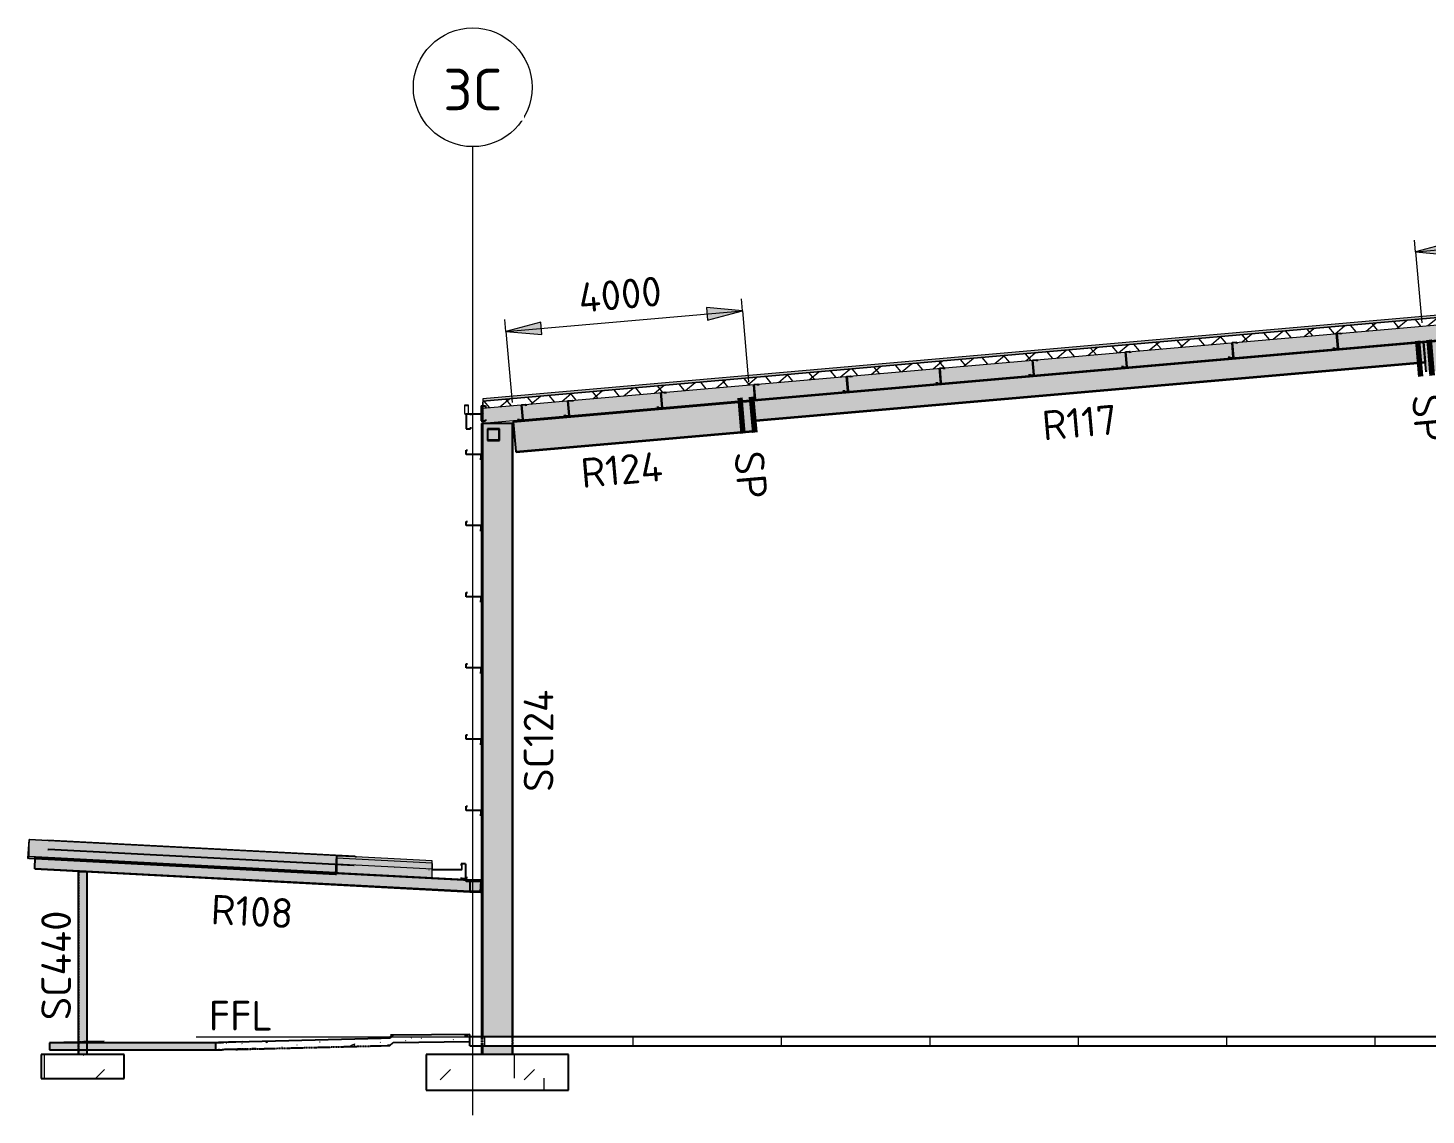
# Model space of a CAD drawing. Header units: millimetres. Extents: x 632 to 561478, y -3890 to 22200.
# Drawn here: x 270609 to 294160, y 3882 to 22200 of the extents above; entities that cross this region are included whole.
import ezdxf

# ---------------------------------------------------------------- set-up
doc = ezdxf.new("R2010")
doc.units = ezdxf.units.MM
for name, pattern in [('Dash', [7, 5, -2]), ('Hidden Double', [7, 5, -2]), ('Hidden Half', [3, 2, -1])]:
    doc.linetypes.add(name, pattern=pattern)
for name, color, linetype, lineweight in [('A-010-D_DIM', 211, 'Continuous', 13), ('A-010-D_DIM-200', 211, 'Continuous', 13), ('A-010-M_LINE', 90, 'Continuous', 13), ('A-230-H-FLOOR', 190, 'Continuous', 13), ('A-230-M_FLOOR', 192, 'Continuous', 13), ('A-230-MH_FLOOR', 190, 'Hidden Double', 13), ('A-270-M_ROOF', 132, 'Continuous', 13), ('S-160-M_FOUND', 171, 'Continuous', 13), ('S-160-MH_FOUND', 171, 'Hidden Half', 13), ('S-280-A_COLUMN', 171, 'Continuous', 18), ('S-280-A_STRUCT_FRAME', 2, 'Continuous', 18), ('S-280-M_COLUMN', 52, 'Continuous', 13), ('S-280-M_STRUCT_FRAME', 12, 'Continuous', 13), ('S-280-MH_COLUMN', 52, 'Hidden Half', 13), ('Z-000-T_TEXT', 131, 'Continuous', 25), ('Z-030-M_GRID', 191, 'Continuous', 13), ('Z-033_T_GRIDREF', 31, 'Continuous', 13), ('Z-230-A_LEVEL', 51, 'Continuous', 13), ('Z-230_A_LEVEL', 51, 'Continuous', 18)]:
    doc.layers.add(name, color=color, linetype=linetype, lineweight=lineweight)
doc.styles.add('ISOCPEUR_1', font='isocpeur.ttf', dxfattribs={"height": 700})
doc.styles.add('ISOCPEUR_2', font='isocpeur.ttf', dxfattribs={"height": 500})
doc.dimstyles.new('2_5___Arrow___Transparent', dxfattribs={"dimscale": 304.8, "dimtxt": 497.990588, "dimasz": 1.968504, "dimexe": 0.656168, "dimexo": 1.049869, "dimgap": 0.164042, "dimtad": 1, "dimdec": 0, "dimzin": 0, "dimdsep": 46, "dimtxsty": 'ISOCPEUR_2', "dimsah": 1, "dimcen": 0.09, "dimadec": 0, "dimazin": 0, "dimtfac": 1, "dimtdec": 4, "dimtix": 1, "dimtmove": 0, "dimatfit": 3, "dimfxl": 1, "dimtvp": 1, "dimtolj": 1, "dimtzin": 0, "dimlwd": 18, "dimlwe": 18, "dimarcsym": 2})
pattern_1 = [(45, (303303.8, 0), (-1414.214, 0), [750, -3000]), (45, (304303.8, 1000), (-1414.214, 0), [750, -3000]), (45, (305303.8, -300), (-1414.214, 0), [250, -2000]), (90, (305303.84, 500), (-500, 500), [500, -2000]), (315, (305303.8, 1000), (0, 2828.43), [500, -3000]), (0, (304303.8, 1000), (2000, 2000), [300, -1000]), (0, (301803.8, 2000), (2000, 2000), [300, -2000])]

# ---------------------------------------------------------------- blocks, each defined once
blk = doc.blocks.new('Roof Gutters4 - Roof Gutters-3348027-S6_501-SECTION C6')
at = {"layer": 'A-270-M_ROOF', "lineweight": 5, "transparency": 33554432}
for points in [[(4310371, 7966), (4310388, 8256), (4305209, 8527), (4305190, 8205), (4305313, 8199), (4305315, 8231), (4309038, 8036)], [(4305196, 8208), (4305215, 8524), (4305212, 8524), (4305193, 8208)], [(4310696, 8242), (4305519, 8514), (4305209, 8527), (4310388, 8256)], [(4310713, 8233), (4310696, 8239), (4305518, 8511), (4305535, 8504), (4307847, 8383)], [(4310723, 8233), (4310713, 8233), (4307847, 8383)], [(4310374, 7966), (4310391, 8252), (4310696, 8239), (4310713, 8233), (4310723, 8232), (4310696, 8242), (4310388, 8256), (4310371, 7966)]]:
    blk.add_hatch(color=253, dxfattribs=at).paths.add_polyline_path(points)
at = {"layer": 'A-270-M_ROOF', "color": 53, "lineweight": 5}
for p, q in [((4305190, 8205), (4305209, 8527)), ((4305212, 8524), (4305193, 8208)), ((4305209, 8527), (4305212, 8527)), ((4305209, 8527), (4305519, 8514)), ((4310388, 8256), (4305209, 8527)), ((4305518, 8511), (4305212, 8524)), ((4305212, 8524), (4305215, 8524)), ((4310388, 8253), (4305212, 8524)), ((4305528, 8507), (4305518, 8511)), ((4305518, 8511), (4305520, 8511)), ((4310388, 8255), (4305518, 8511)), ((4305519, 8514), (4305520, 8514)), ((4305519, 8514), (4305528, 8510)), ((4310696, 8242), (4305519, 8514)), ((4305535, 8504), (4305528, 8507)), ((4305529, 8510), (4305538, 8507)), ((4305546, 8504), (4305535, 8504)), ((4305535, 8504), (4305537, 8504)), ((4310388, 8250), (4305535, 8504)), ((4305538, 8507), (4305546, 8504)), ((4305546, 8504), (4305547, 8504)), ((4310388, 8250), (4305546, 8504)), ((4310388, 8256), (4310369, 7934)), ((4310369, 7934), (4310388, 8256)), ((4310372, 7937), (4310391, 8252)), ((4310391, 8252), (4310372, 7937)), ((4310696, 8242), (4310388, 8256)), ((4310388, 8256), (4310696, 8242)), ((4310388, 8256), (4310388, 8256)), ((4310696, 8239), (4310388, 8255)), ((4310391, 8252), (4310388, 8253)), ((4310391, 8250), (4310388, 8250)), ((4310391, 8250), (4310388, 8250)), ((4310391, 8252), (4310696, 8239)), ((4310696, 8239), (4310391, 8252)), ((4310391, 8252), (4310391, 8252)), ((4310713, 8233), (4310391, 8250)), ((4310713, 8233), (4310391, 8250)), ((4310369, 7934), (4305190, 8205)), ((4305190, 8205), (4305193, 8205)), ((4305193, 8208), (4305196, 8208)), ((4305193, 8208), (4305211, 8207)), ((4310369, 7937), (4305193, 8208)), ((4305214, 8207), (4305211, 8207)), ((4305211, 8207), (4305211, 8204)), ((4305211, 8207), (4310369, 7937)), ((4305214, 8204), (4305211, 8204)), ((4305211, 8204), (4310390, 7933)), ((4310723, 8232), (4310696, 8242)), ((4310696, 8242), (4310715, 8235)), ((4310696, 8242), (4310696, 8242)), ((4310696, 8239), (4310713, 8233)), ((4310705, 8236), (4310696, 8239)), ((4310696, 8239), (4310696, 8239)), ((4310713, 8233), (4310705, 8236)), ((4310713, 8233), (4310723, 8232)), ((4310723, 8233), (4310713, 8233)), ((4310723, 8233), (4310713, 8233)), ((4310713, 8233), (4310713, 8233)), ((4310715, 8235), (4310723, 8233)), ((4310723, 8232), (4310723, 8233)), ((4310369, 7937), (4310372, 7936)), ((4310372, 7937), (4310369, 7937)), ((4310369, 7934), (4310390, 7933)), ((4310369, 7934), (4310369, 7934)), ((4310390, 7936), (4310372, 7937)), ((4310372, 7937), (4310390, 7936)), ((4310372, 7937), (4310372, 7937)), ((4310373, 7936), (4310390, 7936)), ((4310390, 7933), (4310390, 7936)), ((4310390, 7936), (4310390, 7933)), ((4310390, 7936), (4310390, 7936)), ((4310390, 7933), (4310390, 7933))]:
    blk.add_line(p, q, dxfattribs=at)
blk = doc.blocks.new('25021-APA-ZZ-ZZ-M3-AR-000001_V3_rvt-5-S6_501-SECTION C6')
at = {"layer": 'A-270-M_ROOF', "transparency": 33554432}
for color, points in [(9, [(4352532, 15911), (4352532, 15952), (4332693, 17687), (4312854, 15952), (4312854, 15911), (4332693, 17647), (4351995, 15958)]), (253, [(4312569, 15687), (4312572, 15691), (4312549, 15704), (4312549, 15837), (4312604, 15837), (4312604, 15692), (4312854, 15692), (4312854, 15892), (4312849, 15892), (4312849, 15697), (4312609, 15697), (4312609, 15842), (4312544, 15842), (4312544, 15701), (4312563, 15690)]), (9, [(4311997, 8133), (4311997, 8168), (4310391, 8252), (4310391, 8217), (4310936, 8189)]), (253, [(4311997, 8016), (4312501, 8016), (4312499, 8018), (4311999, 8018), (4311997, 8036)])]:
    blk.add_hatch(color=color, dxfattribs=at).paths.add_polyline_path(points)
at = {"layer": 'A-270-M_ROOF', "lineweight": 5}
h = blk.add_hatch(dxfattribs=at)
h.set_pattern_fill('FP_18', angle=-135, style=0, pattern_type=2)
h.set_pattern_definition([(40, (4337885.2, 1e-06), (-192.8363, 229.8133), []), (130, (4337885.2, 1e-06), (-229.8133, -192.8363), [])])
h.paths.add_polyline_path([(4352532, 15791), (4352532, 15911), (4332693, 17647), (4312854, 15911), (4312854, 15791), (4332693, 17527), (4351995, 15838)])
at = {"layer": 'A-270-M_ROOF', "lineweight": 5, "transparency": 33554432}
for color, points in [(254, [(4312854, 15540), (4332693, 17276), (4352532, 15540), (4352532, 15791), (4332682, 17526), (4312854, 15791), (4312854, 15690)]), (253, [(4312549, 15704), (4312550, 15707), (4312549, 15837)]), (8, [(4310391, 7967), (4310391, 8252), (4305212, 8524), (4305212, 8238), (4309069, 8036)]), (8, [(4311997, 8033), (4311997, 8133), (4310391, 8217), (4310391, 8117), (4311934, 8036)]), (8, [(4311997, 7883), (4311997, 8033), (4310391, 8117), (4310391, 7967), (4310936, 7938)]), (8, [(4311997, 7883), (4311998, 7890), (4311997, 8036)]), (253, [(4312501, 8016), (4312502, 8019), (4312501, 8118)])]:
    blk.add_hatch(color=color, dxfattribs=at).paths.add_polyline_path(points)
at = {"layer": 'A-270-M_ROOF', "color": 53, "lineweight": 5}
for p, q in [((4332386, 17660), (4312854, 15952)), ((4332693, 17647), (4312854, 15911)), ((4312854, 15911), (4332693, 17647)), ((4312854, 15791), (4332693, 17527)), ((4312854, 15540), (4332693, 17276)), ((4312544, 15842), (4312544, 15701)), ((4312609, 15842), (4312544, 15842)), ((4312544, 15842), (4312544, 15842)), ((4312549, 15704), (4312549, 15837)), ((4312549, 15837), (4312604, 15837)), ((4312549, 15837), (4312549, 15837)), ((4312604, 15837), (4312604, 15692)), ((4312604, 15837), (4312604, 15837)), ((4312609, 15697), (4312609, 15842)), ((4312609, 15842), (4312609, 15842)), ((4312854, 15892), (4312849, 15892)), ((4312849, 15892), (4312849, 15697)), ((4312849, 15892), (4312849, 15892)), ((4312854, 15952), (4312854, 15911)), ((4312854, 15952), (4312854, 15952)), ((4312854, 15911), (4312854, 15892)), ((4312854, 15911), (4312854, 15911)), ((4312854, 15911), (4312854, 15911)), ((4312854, 15892), (4312854, 15692)), ((4312854, 15692), (4312854, 15892)), ((4312854, 15892), (4312854, 15892)), ((4312544, 15701), (4312569, 15687)), ((4312544, 15701), (4312544, 15701)), ((4312572, 15691), (4312549, 15704)), ((4312549, 15704), (4312549, 15704)), ((4312569, 15687), (4312572, 15691)), ((4312569, 15687), (4312569, 15687)), ((4312572, 15691), (4312573, 15691)), ((4312604, 15692), (4312854, 15692)), ((4312604, 15692), (4312604, 15692)), ((4312849, 15697), (4312609, 15697)), ((4312609, 15697), (4312609, 15697)), ((4312849, 15697), (4312849, 15697)), ((4312854, 15692), (4312854, 15540)), ((4312854, 15692), (4312854, 15692)), ((4312854, 15540), (4312854, 15540)), ((4305212, 8238), (4305212, 8524)), ((4305215, 8524), (4305212, 8524)), ((4305212, 8524), (4310388, 8253)), ((4310388, 8253), (4310391, 8252)), ((4311997, 8168), (4310391, 8252)), ((4310391, 8252), (4310391, 7967)), ((4310391, 8252), (4310391, 7967)), ((4310391, 8252), (4310391, 8252)), ((4310371, 7968), (4305212, 8238)), ((4305212, 8238), (4305215, 8238)), ((4310391, 8217), (4311997, 8133)), ((4310391, 8117), (4311997, 8033)), ((4311997, 7883), (4311997, 8168)), ((4311997, 8168), (4311998, 8168)), ((4311999, 8118), (4311997, 8118)), ((4311997, 8118), (4311997, 8016)), ((4311998, 8118), (4311997, 8118)), ((4311997, 8016), (4312501, 8016)), ((4311998, 8016), (4311997, 8016)), ((4311999, 8018), (4311999, 8118)), ((4312000, 8118), (4311999, 8118)), ((4312499, 8018), (4311999, 8018)), ((4312000, 8018), (4311999, 8018)), ((4312501, 8118), (4312499, 8118)), ((4312499, 8118), (4312499, 8018)), ((4312500, 8118), (4312499, 8118)), ((4312500, 8018), (4312499, 8018)), ((4312501, 8016), (4312501, 8118)), ((4312501, 8118), (4312502, 8118)), ((4312502, 8016), (4312501, 8016)), ((4310374, 7968), (4310371, 7968)), ((4310391, 7967), (4310374, 7968)), ((4310391, 7967), (4311997, 7883)), ((4310391, 7967), (4310391, 7967)), ((4311998, 7883), (4311997, 7883))]:
    blk.add_line(p, q, dxfattribs=at)
blk.add_blockref('Roof Gutters4 - Roof Gutters-3348027-S6_501-SECTION C6', (0, 0), dxfattribs=at)
blk = doc.blocks.new('NRP_Framing-Steel-Purlin C - P946 - EC250-24-4155202-S6_501-SECTION C6')
at = {"layer": 'S-280-M_STRUCT_FRAME', "color": 1, "lineweight": 25}
blk.add_line((4310678, 8086), (4305538, 8355), dxfattribs=at)
blk.add_line((4310678, 8086), (4305538, 8355), dxfattribs=at)
blk = doc.blocks.new('NRP_Framing-Steel-Purlin C - P946 - EC250-24-4155203-S6_501-SECTION C6')
at = {"layer": 'S-280-M_STRUCT_FRAME', "color": 1, "lineweight": 25}
blk.add_line((4310683, 8085), (4310682, 8085), dxfattribs=at)
blk.add_line((4310683, 8085), (4310682, 8085), dxfattribs=at)
blk = doc.blocks.new('NRP_Framing-Steel-Purlin C - P946 - EC250-24-4155204-S6_501-SECTION C6')
at = {"layer": 'S-280-M_STRUCT_FRAME', "color": 1, "lineweight": 25}
blk.add_line((4305525, 8356), (4305528, 8355), dxfattribs=at)
blk.add_line((4305525, 8356), (4305528, 8355), dxfattribs=at)
blk = doc.blocks.new('NRP_Framing-Steel-Purlin C - P946 - EC250-24-4155213-S6_501-SECTION C6')
at = {"layer": 'S-280-M_STRUCT_FRAME', "color": 1, "lineweight": 25}
blk.add_line((4310684, 8085), (4310684, 8085), dxfattribs=at)
blk.add_line((4310684, 8085), (4310684, 8085), dxfattribs=at)
blk = doc.blocks.new('NRP_Framing-Steel-Purlin C - P946 - EC250-24-4139687-S6_501-SECTION C6')
at = {"layer": 'S-280-M_STRUCT_FRAME', "color": 1, "lineweight": 25}
blk.add_line((4311368, 8049), (4311369, 8049), dxfattribs=at)
blk.add_line((4311368, 8049), (4311369, 8049), dxfattribs=at)
blk = doc.blocks.new('NRP_Framing-Steel-Purlin C - P946 - EC250-24-4139688-S6_501-SECTION C6')
at = {"layer": 'S-280-M_STRUCT_FRAME', "color": 1, "lineweight": 25}
blk.add_line((4311945, 8019), (4311946, 8019), dxfattribs=at)
blk.add_line((4311945, 8019), (4311946, 8019), dxfattribs=at)
blk = doc.blocks.new('NRP_Framing-Steel-Purlin C - P946 - EC250-24-4139690-S6_501-SECTION C6')
at = {"layer": 'S-280-M_STRUCT_FRAME', "color": 1, "lineweight": 25}
blk.add_line((4311369, 8049), (4311370, 8049), dxfattribs=at)
blk.add_line((4311369, 8049), (4311370, 8049), dxfattribs=at)
blk = doc.blocks.new('NRP_Framing-Steel-Purlin C - P946 - EC250-24-4139691-S6_501-SECTION C6')
at = {"layer": 'S-280-M_STRUCT_FRAME', "color": 1, "lineweight": 25}
blk.add_line((4311946, 8019), (4311947, 8019), dxfattribs=at)
blk.add_line((4311946, 8019), (4311947, 8019), dxfattribs=at)
blk = doc.blocks.new('NRP_Framing-Steel-Purlin C - P946 - EC250-24-4139692-S6_501-SECTION C6')
at = {"layer": 'S-280-M_STRUCT_FRAME', "color": 1, "lineweight": 25}
for p, q in [((4312562, 8113), (4312489, 8113)), ((4312489, 8113), (4312489, 8089)), ((4312562, 8113), (4312562, 7863)), ((4312489, 7887), (4312489, 7863)), ((4312562, 7863), (4312489, 7863))]:
    blk.add_line(p, q, dxfattribs=at)
blk = doc.blocks.new('NRP_Framing-Steel-Purlin C - P946 - EC250-24-4133309-S6_501-SECTION C6')
at = {"layer": 'S-280-M_STRUCT_FRAME', "color": 1, "lineweight": 25}
for p, q in [((4312825, 15831), (4312825, 15581)), ((4312825, 15831), (4312898, 15831)), ((4312898, 15831), (4312898, 15807)), ((4312825, 15581), (4312898, 15581)), ((4312871, 15709), (4312872, 15709)), ((4312898, 15605), (4312898, 15581))]:
    blk.add_line(p, q, dxfattribs=at)
blk = doc.blocks.new('NRP_Framing-Steel-Purlin Z - P915 - EZ250-19-4046628-S6_501-SECTION C6')
at = {"layer": 'S-280-M_STRUCT_FRAME', "color": 92, "lineweight": 25}
for p, q in [((4323677, 16740), (4323748, 16746)), ((4323677, 16740), (4323748, 16746)), ((4323699, 16491), (4323677, 16740)), ((4323699, 16491), (4323677, 16740)), ((4323748, 16746), (4323750, 16725)), ((4323748, 16746), (4323750, 16725)), ((4323622, 16505), (4323623, 16484)), ((4323622, 16505), (4323623, 16484)), ((4323623, 16484), (4323699, 16491)), ((4323623, 16484), (4323699, 16491)), ((4323696, 16616), (4323696, 16616))]:
    blk.add_line(p, q, dxfattribs=at)
blk = doc.blocks.new('NRP_Framing-Steel-Purlin Z - P915 - EZ250-19-V40-S6_501-SECTION C6')
at = {"layer": 'S-280-M_STRUCT_FRAME', "color": 92, "lineweight": 25}
for p, q in [((4323706, 16492), (4323685, 16741)), ((4323706, 16492), (4323685, 16741)), ((4323748, 16746), (4323755, 16747)), ((4323748, 16746), (4323755, 16747)), ((4323755, 16747), (4323757, 16726)), ((4323755, 16747), (4323757, 16726)), ((4323629, 16506), (4323631, 16485)), ((4323629, 16506), (4323631, 16485)), ((4323696, 16616), (4323696, 16616)), ((4323699, 16491), (4323706, 16492)), ((4323699, 16491), (4323706, 16492))]:
    blk.add_line(p, q, dxfattribs=at)
blk = doc.blocks.new('NRP_Framing-Steel-Purlin Z - P914 - EZ250-15-4047701-S6_501-SECTION C6')
at = {"layer": 'S-280-M_STRUCT_FRAME', "color": 150, "lineweight": 25}
for p, q in [((4332522, 17514), (4332593, 17520)), ((4332522, 17514), (4332593, 17520)), ((4332544, 17265), (4332522, 17514)), ((4332544, 17265), (4332522, 17514)), ((4332593, 17520), (4332594, 17500)), ((4332593, 17520), (4332594, 17500)), ((4332466, 17278), (4332468, 17258)), ((4332466, 17278), (4332468, 17258)), ((4332468, 17258), (4332544, 17265)), ((4332468, 17258), (4332544, 17265)), ((4332540, 17390), (4332541, 17390))]:
    blk.add_line(p, q, dxfattribs=at)
blk = doc.blocks.new('NRP_Framing-Steel-Purlin Z - P914 - EZ250-15-V42-S6_501-SECTION C6')
at = {"layer": 'S-280-M_STRUCT_FRAME', "color": 150, "lineweight": 25}
for p, q in [((4332551, 17266), (4332529, 17515)), ((4332551, 17266), (4332529, 17515)), ((4332593, 17520), (4332600, 17521)), ((4332593, 17520), (4332600, 17521)), ((4332600, 17521), (4332602, 17501)), ((4332600, 17521), (4332602, 17501)), ((4332474, 17278), (4332475, 17259)), ((4332474, 17278), (4332475, 17259)), ((4332540, 17390), (4332541, 17390)), ((4332544, 17265), (4332551, 17266)), ((4332544, 17265), (4332551, 17266))]:
    blk.add_line(p, q, dxfattribs=at)
blk = doc.blocks.new('NRP_Framing-Steel-Purlin Z - G914 - EZ250-15-4091591-S6_501-SECTION C6')
at = {"layer": 'S-280-M_STRUCT_FRAME', "color": 150, "lineweight": 25}
for p, q in [((4312572, 7815), (4312572, 7886)), ((4312572, 7886), (4312592, 7886)), ((4312572, 7815), (4312572, 7886)), ((4312572, 7886), (4312592, 7886)), ((4312822, 7815), (4312572, 7815)), ((4312822, 7815), (4312572, 7815)), ((4312822, 7739), (4312822, 7815)), ((4312822, 7739), (4312822, 7815)), ((4312803, 7739), (4312822, 7739)), ((4312803, 7739), (4312822, 7739))]:
    blk.add_line(p, q, dxfattribs=at)
blk = doc.blocks.new('NRP_Framing-Steel-Purlin Z - G914 - EZ250-15-4091318-S6_501-SECTION C6')
at = {"layer": 'S-280-M_STRUCT_FRAME', "color": 150, "lineweight": 25}
for p, q in [((4312572, 9015), (4312572, 9086)), ((4312572, 9086), (4312592, 9086)), ((4312572, 9015), (4312572, 9086)), ((4312572, 9086), (4312592, 9086)), ((4312822, 9015), (4312572, 9015)), ((4312822, 9015), (4312572, 9015)), ((4312822, 8939), (4312822, 9015)), ((4312822, 8939), (4312822, 9015)), ((4312803, 8939), (4312822, 8939)), ((4312803, 8939), (4312822, 8939))]:
    blk.add_line(p, q, dxfattribs=at)
blk = doc.blocks.new('NRP_Framing-Steel-Purlin C - G946 - EC250-24-4090496-S6_501-SECTION C6')
at = {"layer": 'S-280-M_STRUCT_FRAME', "color": 1, "lineweight": 25}
for p, q in [((4312571, 15697), (4312644, 15697)), ((4312571, 15697), (4312571, 15447)), ((4312644, 15697), (4312644, 15673)), ((4312571, 15447), (4312644, 15447)), ((4312644, 15471), (4312644, 15447))]:
    blk.add_line(p, q, dxfattribs=at)
blk = doc.blocks.new('NRP_Framing-Steel-SHS - S444 - 200x200x6_0SHS-4135940-S6_501-SECTION C6')
at = {"layer": 'S-280-M_STRUCT_FRAME', "linetype": 'Dash', "lineweight": 25}
h = blk.add_hatch(color=256, dxfattribs=at)
h.paths.add_polyline_path([(4312832, 7641), (4312832, 7841), (4312632, 7841), (4312632, 7641)])
h.paths.add_polyline_path([(4312826, 7647), (4312638, 7647), (4312638, 7835), (4312826, 7835), (4312826, 7825)])
at = {"layer": 'S-280-M_STRUCT_FRAME', "lineweight": 25}
for p, q in [((4312832, 7841), (4312632, 7841)), ((4312632, 7841), (4312632, 7641)), ((4312638, 7835), (4312826, 7835)), ((4312638, 7647), (4312638, 7835)), ((4312826, 7835), (4312826, 7647)), ((4312832, 7641), (4312832, 7841)), ((4312632, 7641), (4312832, 7641)), ((4312826, 7647), (4312638, 7647))]:
    blk.add_line(p, q, dxfattribs=at)
blk = doc.blocks.new('NRP_Framing-Steel-UB - R108 - 200UB25_4-4139735-S6_501-SECTION C6')
at = {"layer": 'S-280-M_STRUCT_FRAME', "linetype": 'Dash', "lineweight": 25}
h = blk.add_hatch(color=256, dxfattribs=at)
h.paths.add_polyline_path([(4312809, 7647), (4312809, 7647), (4312819, 7830), (4312724, 7835), (4312638, 7835), (4312638, 7652), (4312727, 7647)])
h.paths.add_polyline_path([(4312632, 7652), (4312632, 7840), (4305314, 8224), (4305304, 8036), (4312480, 7660)])
h = blk.add_hatch(color=256, dxfattribs=at)
h.paths.add_polyline_path([(4312809, 7635), (4312809, 7641), (4312692, 7641)])
h.paths.add_polyline_path([(4312632, 7644), (4312632, 7652), (4305304, 8036), (4305304, 8029), (4312578, 7647)])
h.paths.add_polyline_path([(4312638, 7647), (4312727, 7647), (4312638, 7652)])
h = blk.add_hatch(color=256, dxfattribs=at)
h.paths.add_polyline_path([(4312819, 7830), (4312819, 7835), (4312724, 7835)])
h.paths.add_polyline_path([(4312632, 7840), (4312632, 7841), (4312759, 7841), (4305315, 8231), (4305314, 8224), (4312610, 7841)])
at = {"layer": 'S-280-M_STRUCT_FRAME', "lineweight": 25}
for p, q in [((4305304, 8036), (4305314, 8224)), ((4305304, 8036), (4305304, 8029)), ((4305304, 8029), (4305304, 8036)), ((4305304, 8036), (4312632, 7652)), ((4305304, 8029), (4305304, 8029)), ((4305304, 8029), (4312632, 7644)), ((4305314, 8224), (4305315, 8231)), ((4305314, 8231), (4305314, 8224)), ((4305314, 8224), (4305314, 8224)), ((4305314, 8224), (4305314, 8224)), ((4305314, 8224), (4312632, 7840)), ((4305315, 8231), (4312758, 7841)), ((4312725, 7835), (4312819, 7830)), ((4312819, 7830), (4312809, 7647)), ((4312819, 7835), (4312819, 7830)), ((4312638, 7652), (4312726, 7647)), ((4312693, 7641), (4312809, 7635)), ((4312809, 7641), (4312809, 7635))]:
    blk.add_line(p, q, dxfattribs=at)
at = {"layer": 'S-280-M_STRUCT_FRAME', "linetype": 'Dash', "lineweight": 25}
for p, q in [((4305304, 8036), (4305304, 8036)), ((4305304, 8036), (4305304, 8036)), ((4305304, 8029), (4305304, 8029)), ((4305304, 8029), (4305304, 8029)), ((4305314, 8231), (4305314, 8231)), ((4305314, 8224), (4305314, 8224)), ((4305314, 8224), (4305314, 8224)), ((4305314, 8224), (4305314, 8224)), ((4305314, 8224), (4305314, 8224)), ((4312632, 7840), (4312723, 7835)), ((4312760, 7841), (4312819, 7838)), ((4312819, 7838), (4312819, 7835)), ((4312632, 7652), (4312638, 7652)), ((4312632, 7644), (4312691, 7641)), ((4312728, 7647), (4312809, 7643)), ((4312809, 7647), (4312809, 7643)), ((4312809, 7643), (4312809, 7641))]:
    blk.add_line(p, q, dxfattribs=at)
blk = doc.blocks.new('NRP_Column-Steel-SHS - SC440 - 150x150x5_0SHS-4139702-S6_501-SECTION C6')
at = {"layer": 'S-280-MH_COLUMN', "lineweight": 25}
for p, q in [((4306042, 7982), (4306042, 5104)), ((4306182, 7982), (4306182, 5104)), ((4306042, 5104), (4306042, 4980)), ((4306042, 4980), (4306042, 4900)), ((4306182, 5104), (4306182, 4980)), ((4306182, 4980), (4306182, 4900))]:
    blk.add_line(p, q, dxfattribs=at)
blk = doc.blocks.new('NRP_Foundation-Pad Footing Fibre _v2_ - PF5 -1400 x 1400 x 400d-3893014-S6_501-SECTION C6')
at = {"layer": 'S-160-M_FOUND'}
h = blk.add_hatch(dxfattribs=at)
h.set_pattern_fill('FP_16', color=256, style=0, pattern_type=2)
h.set_pattern_definition([(45, (4337885.2, 0), (-1414.214, 0), [750, -3000]), (45, (4338885.2, 1000), (-1414.214, 0), [750, -3000]), (45, (4339885.2, -300), (-1414.214, 0), [250, -2000]), (90, (4339885.2, 500), (-500, 500), [500, -2000]), (315, (4339885.2, 1000), (0, 2828.43), [500, -3000]), (0, (4338885.2, 1000), (2000, 2000), [300, -1000]), (0, (4336385.2, 2000), (2000, 2000), [300, -2000])])
h.paths.add_polyline_path([(4306812, 4500), (4306812, 4900), (4305412, 4900), (4305412, 4500)])
at = {"layer": 'S-160-M_FOUND', "lineweight": 25}
for p, q in [((4306812, 4900), (4305412, 4900)), ((4305412, 4900), (4305412, 4500)), ((4306812, 4500), (4306812, 4900)), ((4305412, 4500), (4306812, 4500))]:
    blk.add_line(p, q, dxfattribs=at)
blk = doc.blocks.new('Grid - NRP_Grid-Head-320187-S6_501-SECTION C6')
at = {"layer": 'Z-033_T_GRIDREF'}
blk.add_circle((4352682, 21200), 1000, dxfattribs=at)
blk = doc.blocks.new('DIMBLOCK18-S6_501-SECTION C6')
at = {"layer": 'A-010-D_DIM-200', "lineweight": 18}
for points in [[(282644, 17434), (282037, 17487), (282055, 17277)], [(278659, 17086), (279266, 17033), (279247, 17243)]]:
    blk.add_hatch(color=256, dxfattribs=at).paths.add_polyline_path(points)
for p, q in [((278659, 17086), (282644, 17434)), ((282644, 17434), (282037, 17487)), ((282037, 17487), (282055, 17277)), ((282055, 17277), (282644, 17434)), ((282644, 17434), (282626, 17633)), ((282644, 17434), (282748, 16238)), ((278659, 17086), (278641, 17285)), ((279247, 17243), (278659, 17086)), ((279266, 17033), (279247, 17243)), ((278659, 17086), (279266, 17033)), ((278659, 17086), (278764, 15889))]:
    blk.add_line(p, q, dxfattribs=at)
at = {"layer": 'A-010-D_DIM-200', "color": 0, "lineweight": 18, "insert": (279860, 17897), "char_height": 500, "width": 1758.29, "attachment_point": 1, "rotation": 5, "line_spacing_factor": 1.149209, "style": 'ISOCPEUR_2'}
blk.add_mtext('4000', dxfattribs=at)
blk = doc.blocks.new('DIMBLOCK19-S6_501-SECTION C6')
at = {"layer": 'A-010-D_DIM-200', "lineweight": 18}
for points in [[(297968, 18775), (297361, 18828), (297379, 18617)], [(293983, 18426), (294590, 18373), (294571, 18584)]]:
    blk.add_hatch(color=256, dxfattribs=at).paths.add_polyline_path(points)
for p, q in [((297968, 18775), (297950, 18974)), ((293983, 18426), (293965, 18626)), ((293983, 18426), (297968, 18775)), ((297968, 18775), (297361, 18828)), ((297361, 18828), (297379, 18617)), ((297379, 18617), (297968, 18775)), ((297968, 18775), (298072, 17579)), ((294571, 18584), (293983, 18426)), ((293983, 18426), (294590, 18373)), ((293983, 18426), (294087, 17230)), ((294590, 18373), (294571, 18584))]:
    blk.add_line(p, q, dxfattribs=at)
at = {"layer": 'A-010-D_DIM-200', "color": 0, "lineweight": 18, "insert": (295184, 19237), "char_height": 500, "width": 1758.29, "attachment_point": 1, "rotation": 5, "line_spacing_factor": 1.149209, "style": 'ISOCPEUR_2'}
blk.add_mtext('4000', dxfattribs=at)
blk = doc.blocks.new('NRP_Splice _v3_ - NRP_Splice-3209833-S6_501-SECTION C6')
at = {"layer": 'Z-000-T_TEXT', "lineweight": 70}
for p, q in [((4317182, 15965), (4317234, 15368)), ((4317182, 15965), (4317234, 15368)), ((4317381, 15983), (4317433, 15385)), ((4317433, 15385), (4317381, 15983))]:
    blk.add_line(p, q, dxfattribs=at)

msp = doc.modelspace()

# ---------------------------------------------------------------- hatches: boundary and pattern name
at = {"layer": 'A-230-H-FLOOR'}
h = msp.add_hatch(dxfattribs=at)
h.set_pattern_fill('FP_17', color=256, style=0, pattern_type=2)
h.set_pattern_definition([(50, (303303.84, 0), (728.737, -63.756), [76.2, -838.2]), (355, (303303.84, 0), (-140.972, 764.228), [60.96, -670.56]), (100.451, (303364.6, -5.3), (587.77, 700.467), [64.76, -712.36]), (46.184, (303303.8, 203.2), (1084.316, -168.17), [114.3, -1257.3]), (96.636, (303394.2, 189.2), (949.61, 989.71), [97.14, -1068.54]), (351.184, (303303.8, 203.2), (949.62, 989.7), [91.44, -1005.84]), (21, (303405.44, 152.4), (606.458, -409.06), [76.2, -838.2]), (326, (303405.44, 152.4), (247.208, 736.753), [60.96, -670.56]), (71.451, (303456, 118.3), (853.668, 327.685), [64.76, -712.36]), (37.5, (303303.84, 0), (12.3547, 338.2201), [6.706, -655.726, 6.706, -674.014, -673.1]), (37.5, (303303.84, 0), (12.3547, 338.2201), [-1343.152, 6.706, -666.394]), (7.5, (303303.84, 0), (267.279, 400.722), [6.706, -381.406, 6.706, -640.486, -256.54]), (7.5, (303303.84, 0), (267.279, 400.722), [-1035.304, 6.706, -249.834]), (327.5, (303077.28, 0), (542.3633, -22.9153), [6.706, -247.294, 6.706, -785.774, -1051.56]), (327.5, (303077.28, 0), (542.3633, -22.9153), [-1046.48, 6.706, -1044.854]), (317.5, (302975.7, 0), (592.517, 101.707), [6.706, -323.494, 6.706, -519.582, -746.76]), (317.5, (302975.7, 0), (592.517, 101.707), [-856.488, 6.706, -740.054])])
h.paths.add_polyline_path([(273769.9, 4980), (273879.4, 4982.8), (273903.8, 4986), (273987.6, 4989.8), (274113, 4988.6), (276561.2, 5050.2), (276706.7, 5056.5), (276759.6, 5106.9), (278050.9, 5120), (278050.9, 5240), (276759.6, 5226.9), (276706.7, 5176.5), (276557.4, 5170), (274112.9, 5108.6), (273962, 5108.6), (273769.9, 5100), (273769.9, 4980)])
at = {"layer": 'A-230-H-FLOOR', "lineweight": 5}
for points in [[(276663.5, 5174.6), (276706.7, 5176.5), (276759.6, 5226.9), (276717.9, 5226.5), (276665.5, 5176.5)], [(270972.1, 5100), (273819.8, 5102.2), (274229.2, 5120.5), (271890.3, 5120.5), (271605.3, 5114.1), (271603.6, 5103.8), (271553.5, 5103.7), (271455.3, 5104), (271455.3, 5110.8), (271136, 5103.7)], [(270972.1, 4980), (270972.1, 4980), (270972.1, 4980)], [(273815.9, 5101.2), (273879.2, 5102.8), (273879.2, 5104.9), (273817.6, 5101.6)], [(273879.2, 4982.8), (274112.9, 4988.6), (273987.6, 4989.8), (273903.8, 4986)], [(274112.9, 5108.6), (274451.1, 5117.1), (274229.2, 5120.5), (273988.9, 5109.8)]]:
    msp.add_hatch(color=256, dxfattribs=at).paths.add_polyline_path(points)
at = {"layer": 'A-230-H-FLOOR'}
h = msp.add_hatch(dxfattribs=at)
h.set_pattern_fill('FP_16', color=256, style=0, pattern_type=2)
h.set_pattern_definition(pattern_1)
h.paths.add_polyline_path([(317950.9, 5050), (317950.9, 5200), (278050.9, 5200), (278050.9, 5050), (313425.2, 5050)])
at = {"layer": 'A-230-M_FLOOR', "lineweight": 5}
for points in [[(270971.4, 4980), (270972.1, 4980), (270971.4, 5097.2)], [(270972.1, 4980), (273769.9, 4981.2), (273769.9, 5100), (270972.1, 5100)]]:
    msp.add_hatch(color=256, dxfattribs=at).paths.add_polyline_path(points)
at = {"layer": 'S-160-M_FOUND'}
h = msp.add_hatch(dxfattribs=at)
h.set_pattern_fill('FP_16', color=256, style=0, pattern_type=2)
h.set_pattern_definition(pattern_1)
h.paths.add_polyline_path([(279715, 4300), (279715, 4900), (277315, 4900), (277315, 4300)])
at = {"layer": 'S-280-M_COLUMN', "lineweight": 5}
h = msp.add_hatch(color=256, dxfattribs=at)
h.paths.add_polyline_path([(278264.1, 4900), (278264.1, 5050), (278250.9, 5050), (278250.9, 4900)])
h.paths.add_polyline_path([(278250.9, 5200), (278264.1, 5200), (278264.1, 15532.3), (278250.9, 15532.3), (278250.9, 6899.3)])
h = msp.add_hatch(color=256, dxfattribs=at)
h.paths.add_polyline_path([(278270.1, 4900), (278278.1, 4900), (278278.1, 5050), (278264.1, 5050), (278266, 4900), (278268.6, 4900)])
h.paths.add_polyline_path([(278268.5, 5200), (278278.1, 5200), (278278.1, 15532.3), (278264.1, 15532.3), (278266.1, 5200), (278268.4, 5200)])
h = msp.add_hatch(color=256, dxfattribs=at)
h.paths.add_polyline_path([(278751.9, 4900), (278751.9, 5050), (278278.1, 5050), (278278.1, 4900)])
h.paths.add_polyline_path([(278278.1, 5200), (278751.9, 5200), (278751.9, 15532.3), (278278.1, 15532.3), (278278.1, 6899.3)])
h.paths.add_polyline_path([(278349.4, 15247.7), (278349.4, 15447.7), (278549.4, 15447.7), (278549.4, 15247.7), (278355.4, 15247.7)])
h.paths.add_polyline_path([(278355.4, 15253.7), (278543.4, 15253.7), (278543.4, 15441.7), (278355.4, 15441.7)])
h = msp.add_hatch(color=256, dxfattribs=at)
h.paths.add_polyline_path([(278763.4, 4900), (278765.9, 4900), (278764, 5050), (278751.9, 5050), (278751.9, 4900), (278761.9, 4900)])
h.paths.add_polyline_path([(278755.8, 5200), (278765.9, 5200), (278763.6, 15532.3), (278751.9, 15532.3), (278752.2, 5200), (278755, 5200)])
h = msp.add_hatch(color=256, dxfattribs=at)
h.paths.add_polyline_path([(278779.1, 4900), (278779.1, 5050), (278765.9, 5050), (278765.9, 4900)])
h.paths.add_polyline_path([(278765.9, 5200), (278779.1, 5200), (278779.1, 15532.3), (278765.9, 15532.3), (278765.9, 6899.3)])
h = msp.add_hatch(color=256, dxfattribs=at)
h.paths.add_polyline_path([(271457, 4900), (271467.8, 4900), (271467.6, 4980), (271455.3, 4980), (271455.3, 4900)])
h.paths.add_polyline_path([(271467.8, 5103.7), (271467.8, 7982.3), (271455.3, 7982.3), (271457, 5103.8), (271467.4, 5103.7)])
h = msp.add_hatch(color=256, dxfattribs=at)
h.paths.add_polyline_path([(271467.8, 4900), (271592.8, 4900), (271592.8, 4980), (271467.8, 4980)])
h.paths.add_polyline_path([(271592.8, 5103.7), (271592.8, 7982.3), (271467.8, 7982.3), (271467.8, 5103.7)])
h = msp.add_hatch(color=256, dxfattribs=at)
h.paths.add_polyline_path([(271599, 4900), (271605.3, 4900), (271603.5, 4980), (271592.8, 4980), (271592.8, 4900)])
h.paths.add_polyline_path([(271592.8, 5103.7), (271605.3, 5104), (271603.6, 7982.3), (271592.8, 7982.3), (271592.8, 6899.3)])
at = {"layer": 'S-280-M_STRUCT_FRAME', "lineweight": 5}
for points in [[(294116.1, 16902.7), (298100.9, 17251.3), (298100.9, 17267), (294114.8, 16918.3)], [(294159.9, 16402.8), (298100.9, 16747.6), (298100.9, 17251.3), (294116.1, 16902.7), (294145.5, 16567.4)], [(282776.8, 15914.8), (294115.5, 16906.8), (294114.5, 16918.2), (282775.8, 15926.2), (282776.7, 15915.7)], [(282805.8, 15583.4), (294144.5, 16575.4), (294114.8, 16906.7), (282776.9, 15913.1)], [(294144.5, 16575.4), (282805.8, 15583.4), (282806.8, 15572), (294145.5, 16564)], [(278789.9, 15564.3), (282776.7, 15913.1), (282775.6, 15926.2), (278788.8, 15577.4)], [(278833.7, 15064.4), (282820.4, 15413.2), (282776.7, 15913.1), (278789.9, 15564.3), (278819.4, 15227.4)], [(278834.8, 15051.2), (282821.6, 15400), (282820.4, 15413.2), (278833.7, 15064.4)]]:
    msp.add_hatch(color=256, dxfattribs=at).paths.add_polyline_path(points)
h = msp.add_hatch(color=256, dxfattribs=at)
h.paths.add_polyline_path([(278349.4, 15247.7), (278549.4, 15247.7), (278549.4, 15447.7), (278349.4, 15447.7)])
h.paths.add_polyline_path([(278355.4, 15253.7), (278355.4, 15441.7), (278543.4, 15441.7), (278543.4, 15253.7)])

# ---------------------------------------------------------------- linework, layer by layer
at = {"layer": 'A-010-M_LINE', "lineweight": 25}
for p, q in [((294116.2, 16901.2), (294115.3, 16911.2)), ((282777.1, 15909.2), (282776.2, 15919.2)), ((278792.3, 15560.6), (278791.4, 15570.5))]:
    msp.add_line(p, q, dxfattribs=at)
at = {"layer": 'A-230-M_FLOOR', "lineweight": 25}
for p, q in [((276759.6, 5226.9), (276717.9, 5226.5)), ((276759.6, 5226.9), (276733.9, 5202.4)), ((278050.9, 5240), (276759.6, 5226.9)), ((278050.9, 5050), (278050.9, 5240)), ((317950.9, 5200), (278050.9, 5200)), ((271455.3, 5110.8), (270972.1, 5100)), ((273769.9, 5100), (270972.1, 5100)), ((270972.1, 5100), (270972.1, 4980)), ((270972.1, 4980), (273769.9, 4980)), ((271890.4, 5120.5), (271605.2, 5114.1)), ((273769.9, 5100), (273828.1, 5102.6)), ((273815.9, 5101.2), (273769.9, 5100)), ((273769.9, 5100), (273769.9, 4980)), ((273769.9, 4980), (273815.9, 4981.2)), ((273819.8, 5102.2), (273815.9, 5101.2)), ((273815.9, 4981.2), (273819.8, 4982.2)), ((273834.4, 4981.6), (273815.9, 4981.2)), ((273987.6, 5109.8), (273819.8, 5102.2)), ((273819.8, 4982.2), (273828.1, 4982.6)), ((273834.4, 5101.6), (273828.1, 5102.6)), ((273828.1, 4982.6), (273834.4, 4981.6)), ((273879.2, 5102.8), (273834.4, 5101.6)), ((273834.4, 4981.6), (273879.2, 4982.8)), ((273903.8, 5106), (273879.2, 5102.8)), ((273879.2, 4982.8), (273903.8, 4986)), ((273903.8, 4986), (273987.6, 4989.8)), ((274112.9, 5108.6), (273987.6, 5109.8)), ((273987.6, 4989.8), (274112.9, 4988.6)), ((273989.8, 5109.8), (274229.2, 5120.5)), ((276557.4, 5170), (274112.9, 5108.6)), ((276706.7, 5176.5), (276557.4, 5170)), ((276557.4, 5050), (276706.7, 5056.5)), ((276706.7, 5056.5), (276663.3, 5054.4)), ((276706.7, 5056.5), (276759.6, 5106.9)), ((276759.6, 5106.9), (278050.9, 5120)), ((278050.9, 5050), (317950.9, 5050))]:
    msp.add_line(p, q, dxfattribs=at)
at = {"layer": 'A-230-MH_FLOOR', "lineweight": 25}
for p, q in [((276733.8, 5202.4), (276706.7, 5176.5)), ((271605.1, 5114.1), (271455.3, 5110.8)), ((271455.3, 5110.8), (271559.6, 5113.1)), ((273833, 5102.8), (273902.7, 5105.9)), ((274111.5, 4988.6), (273879.7, 4982.8)), ((274453.4, 4997.1), (273977.5, 4985.2)), ((274112.9, 4988.6), (276557.4, 5050)), ((276561.1, 5050), (276557.4, 5050))]:
    msp.add_line(p, q, dxfattribs=at)
at = {"layer": 'S-160-M_FOUND', "lineweight": 25}
for p, q in [((279715, 4900), (277315, 4900)), ((277315, 4900), (277315, 4300)), ((279715, 4300), (279715, 4900)), ((277315, 4300), (279715, 4300))]:
    msp.add_line(p, q, dxfattribs=at)
at = {"layer": 'S-280-M_COLUMN', "lineweight": 25}
for p, q in [((278250.9, 15532.3), (278250.9, 7841.3)), ((278264.1, 15532.3), (278250.9, 15532.3)), ((278264.1, 15532.3), (278264.1, 5200)), ((278278.1, 15532.3), (278264.1, 15532.3)), ((278751.9, 15532.3), (278278.1, 15532.3)), ((278765.9, 15532.3), (278751.9, 15532.3)), ((278765.9, 15532.3), (278765.9, 5200)), ((278779.1, 15532.3), (278765.9, 15532.3)), ((278779.1, 5200), (278779.1, 15532.3)), ((271455.3, 7982.3), (271455.3, 5103.7)), ((271455.3, 7982.3), (271467.8, 7982.3)), ((271592.8, 7982.3), (271467.8, 7982.3)), ((271592.8, 7982.3), (271605.3, 7982.3)), ((271605.3, 5103.7), (271605.3, 7982.3)), ((278250.9, 7641.3), (278250.9, 5200)), ((271455.3, 4980), (271455.3, 4900)), ((271605.3, 4900), (271605.3, 4980)), ((278250.9, 5050), (278250.9, 4900)), ((278264.1, 5050), (278264.1, 4900)), ((278765.9, 5050), (278765.9, 4900)), ((278779.1, 4900), (278779.1, 5050))]:
    msp.add_line(p, q, dxfattribs=at)
at = {"layer": 'S-280-M_STRUCT_FRAME', "lineweight": 25}
for p, q in [((294114.8, 16918.3), (298100.9, 17267)), ((294116.1, 16902.7), (298100.9, 17251.3)), ((282775.8, 15926.2), (294114.5, 16918.2)), ((282776.8, 15914.8), (294115.5, 16906.8)), ((294114.5, 16918.2), (294115.5, 16906.8)), ((294116.1, 16902.7), (294114.8, 16918.3)), ((294115.5, 16906.8), (294144.5, 16575.4)), ((294159.9, 16402.8), (294116.1, 16902.7)), ((282805.8, 15583.4), (294144.5, 16575.4)), ((282806.8, 15572), (294145.5, 16564)), ((294144.5, 16575.4), (294145.5, 16564)), ((278788.8, 15577.4), (282775.6, 15926.2)), ((278789.9, 15564.3), (282776.7, 15913.1)), ((282775.6, 15926.2), (282776.7, 15913.1)), ((282776.8, 15914.8), (282775.8, 15926.2)), ((282776.7, 15913.1), (282820.4, 15413.2)), ((282805.8, 15583.4), (282776.8, 15914.8)), ((278789.9, 15564.3), (278788.8, 15577.4)), ((278833.7, 15064.4), (278789.9, 15564.3)), ((282806.8, 15572), (282805.8, 15583.4)), ((278549.4, 15447.7), (278349.4, 15447.7)), ((278349.4, 15447.7), (278349.4, 15247.7)), ((278355.4, 15441.7), (278543.4, 15441.7)), ((278355.4, 15253.7), (278355.4, 15441.7)), ((278543.4, 15441.7), (278543.4, 15253.7)), ((278549.4, 15247.7), (278549.4, 15447.7)), ((278833.7, 15064.4), (282820.4, 15413.2)), ((278834.8, 15051.2), (282821.6, 15400)), ((282820.4, 15413.2), (282821.6, 15400)), ((278349.4, 15247.7), (278549.4, 15247.7)), ((278543.4, 15253.7), (278355.4, 15253.7)), ((278834.8, 15051.2), (278833.7, 15064.4))]:
    msp.add_line(p, q, dxfattribs=at)
at = {"layer": 'S-280-MH_COLUMN', "lineweight": 25}
for p, q in [((278250.9, 7841.3), (278250.9, 7641.4)), ((278250.9, 5200), (278250.9, 5050)), ((278264.1, 5200), (278264.1, 5050)), ((278765.9, 5200), (278765.9, 5050)), ((278779.1, 5050), (278779.1, 5200)), ((271455.3, 5103.6), (271455.3, 4980)), ((271605.3, 4980), (271605.3, 5103.6))]:
    msp.add_line(p, q, dxfattribs=at)
at = {"layer": 'Z-030-M_GRID'}
msp.add_line((278100.9, 3882), (278100.9, 20200), dxfattribs=at)
at = {"layer": 'Z-230-A_LEVEL'}
msp.add_line((273441.6, 5200), (324720.6, 5200), dxfattribs=at)

# ---------------------------------------------------------------- block references
at = {"color": 10, "lineweight": 5}
msp.add_blockref('25021-APA-ZZ-ZZ-M3-AR-000001_V3_rvt-5-S6_501-SECTION C6', (-4034581.4, 0), dxfattribs=at)
at = {"layer": 'S-160-MH_FOUND', "lineweight": 25}
msp.add_blockref('NRP_Foundation-Pad Footing Fibre _v2_ - PF5 -1400 x 1400 x 400d-3893014-S6_501-SECTION C6', (-4034581.4, 0), dxfattribs=at)
at = {"layer": 'S-280-M_STRUCT_FRAME', "color": 150, "lineweight": 25}
for name, p in [('NRP_Framing-Steel-Purlin Z - P914 - EZ250-15-4047701-S6_501-SECTION C6', (-4039868.2, -462.5)), ('NRP_Framing-Steel-Purlin Z - P914 - EZ250-15-V42-S6_501-SECTION C6', (-4039868.2, -462.5)), ('NRP_Framing-Steel-Purlin Z - P914 - EZ250-15-4047701-S6_501-SECTION C6', (-4041630.4, -616.7)), ('NRP_Framing-Steel-Purlin Z - P914 - EZ250-15-V42-S6_501-SECTION C6', (-4041630.4, -616.7)), ('NRP_Framing-Steel-Purlin Z - G914 - EZ250-15-4091318-S6_501-SECTION C6', (-4034581.4, 6000)), ('NRP_Framing-Steel-Purlin Z - G914 - EZ250-15-4091318-S6_501-SECTION C6', (-4034581.4, 4800)), ('NRP_Framing-Steel-Purlin Z - G914 - EZ250-15-4091318-S6_501-SECTION C6', (-4034581.4, 3600)), ('NRP_Framing-Steel-Purlin Z - G914 - EZ250-15-4091318-S6_501-SECTION C6', (-4034581.4, 2400)), ('NRP_Framing-Steel-Purlin Z - G914 - EZ250-15-4091318-S6_501-SECTION C6', (-4034581.4, 1200)), ('NRP_Framing-Steel-Purlin Z - G914 - EZ250-15-4091318-S6_501-SECTION C6', (-4034581.4, 0)), ('NRP_Framing-Steel-Purlin Z - G914 - EZ250-15-4091591-S6_501-SECTION C6', (-4034581.4, 0))]:
    msp.add_blockref(name, p, dxfattribs=at)
at = {"layer": 'S-280-M_STRUCT_FRAME', "color": 92, "lineweight": 25}
for name, p in [('NRP_Framing-Steel-Purlin Z - P915 - EZ250-19-4046628-S6_501-SECTION C6', (-4034581.4, 0)), ('NRP_Framing-Steel-Purlin Z - P915 - EZ250-19-V40-S6_501-SECTION C6', (-4034581.4, 0)), ('NRP_Framing-Steel-Purlin Z - P915 - EZ250-19-4046628-S6_501-SECTION C6', (-4036146.8, -137)), ('NRP_Framing-Steel-Purlin Z - P915 - EZ250-19-V40-S6_501-SECTION C6', (-4036146.8, -137)), ('NRP_Framing-Steel-Purlin Z - P915 - EZ250-19-4046628-S6_501-SECTION C6', (-4039277.7, -410.9)), ('NRP_Framing-Steel-Purlin Z - P915 - EZ250-19-V40-S6_501-SECTION C6', (-4039277.7, -410.9)), ('NRP_Framing-Steel-Purlin Z - P915 - EZ250-19-4046628-S6_501-SECTION C6', (-4037712.3, -273.9)), ('NRP_Framing-Steel-Purlin Z - P915 - EZ250-19-V40-S6_501-SECTION C6', (-4037712.3, -273.9)), ('NRP_Framing-Steel-Purlin Z - P915 - EZ250-19-4046628-S6_501-SECTION C6', (-4042408.6, -684.8)), ('NRP_Framing-Steel-Purlin Z - P915 - EZ250-19-V40-S6_501-SECTION C6', (-4042408.6, -684.8)), ('NRP_Framing-Steel-Purlin Z - P915 - EZ250-19-4046628-S6_501-SECTION C6', (-4040843.2, -547.8)), ('NRP_Framing-Steel-Purlin Z - P915 - EZ250-19-V40-S6_501-SECTION C6', (-4040843.2, -547.8)), ('NRP_Framing-Steel-Purlin Z - P915 - EZ250-19-4046628-S6_501-SECTION C6', (-4044756.8, -890.2)), ('NRP_Framing-Steel-Purlin Z - P915 - EZ250-19-V40-S6_501-SECTION C6', (-4044756.8, -890.2)), ('NRP_Framing-Steel-Purlin Z - P915 - EZ250-19-4046628-S6_501-SECTION C6', (-4043974.1, -821.8)), ('NRP_Framing-Steel-Purlin Z - P915 - EZ250-19-V40-S6_501-SECTION C6', (-4043974.1, -821.8))]:
    msp.add_blockref(name, p, dxfattribs=at)
at = {"layer": 'S-280-M_STRUCT_FRAME', "color": 1, "lineweight": 25}
for name in ['NRP_Framing-Steel-Purlin C - P946 - EC250-24-4133309-S6_501-SECTION C6', 'NRP_Framing-Steel-Purlin C - G946 - EC250-24-4090496-S6_501-SECTION C6', 'NRP_Framing-Steel-Purlin C - P946 - EC250-24-4155204-S6_501-SECTION C6', 'NRP_Framing-Steel-Purlin C - P946 - EC250-24-4155202-S6_501-SECTION C6', 'NRP_Framing-Steel-Purlin C - P946 - EC250-24-4155203-S6_501-SECTION C6', 'NRP_Framing-Steel-Purlin C - P946 - EC250-24-4155213-S6_501-SECTION C6', 'NRP_Framing-Steel-Purlin C - P946 - EC250-24-4139687-S6_501-SECTION C6', 'NRP_Framing-Steel-Purlin C - P946 - EC250-24-4139690-S6_501-SECTION C6', 'NRP_Framing-Steel-Purlin C - P946 - EC250-24-4139688-S6_501-SECTION C6', 'NRP_Framing-Steel-Purlin C - P946 - EC250-24-4139691-S6_501-SECTION C6', 'NRP_Framing-Steel-Purlin C - P946 - EC250-24-4139692-S6_501-SECTION C6']:
    msp.add_blockref(name, (-4034581.4, 0), dxfattribs=at)
at = {"layer": 'S-280-M_STRUCT_FRAME', "linetype": 'Dash', "lineweight": 25}
msp.add_blockref('NRP_Framing-Steel-UB - R108 - 200UB25_4-4139735-S6_501-SECTION C6', (-4034581.4, 0), dxfattribs=at)
at = {"layer": 'S-280-M_STRUCT_FRAME', "lineweight": 25}
msp.add_blockref('NRP_Framing-Steel-SHS - S444 - 200x200x6_0SHS-4135940-S6_501-SECTION C6', (-4034581.4, 0), dxfattribs=at)
at = {"layer": 'S-280-MH_COLUMN', "lineweight": 25}
msp.add_blockref('NRP_Column-Steel-SHS - SC440 - 150x150x5_0SHS-4139702-S6_501-SECTION C6', (-4034581.4, 0), dxfattribs=at)
at = {"layer": 'Z-000-T_TEXT', "lineweight": 70}
for p in [(-4023168.4, 960.6), (-4034581.4, 0)]:
    msp.add_blockref('NRP_Splice _v3_ - NRP_Splice-3209833-S6_501-SECTION C6', p, dxfattribs=at)
at = {"layer": 'Z-033_T_GRIDREF'}
msp.add_blockref('Grid - NRP_Grid-Head-320187-S6_501-SECTION C6', (-4074581.4, 0), dxfattribs=at)

# ---------------------------------------------------------------- texts
at = {"layer": 'S-280-A_COLUMN', "lineweight": 13, "char_height": 500, "attachment_point": 1, "rotation": 90, "style": 'ISOCPEUR_2'}
for s, insert, width in [('SC124', (278960.1, 9327.3), 2132.489), ('SC440', (270833.4, 5479.2), 2308.86)]:
    msp.add_mtext(s, dxfattribs=dict(at, insert=insert, width=width))
at = {"layer": 'S-280-A_STRUCT_FRAME', "lineweight": 13, "char_height": 500, "attachment_point": 1, "style": 'ISOCPEUR_2'}
for s, insert, width, rotation in [('R117', (287672.3, 15745.2), 1523.206, 5), ('R124', (279901.2, 14945.3), 1699.577, 5), ('R108', (273706.6, 7598.4), 1651.476, 357)]:
    msp.add_mtext(s, dxfattribs=dict(at, insert=insert, width=width, rotation=rotation))
at = {"layer": 'Z-000-T_TEXT', "char_height": 500, "width": 962.025, "attachment_point": 1, "rotation": 275, "style": 'ISOCPEUR_2'}
for insert in [(294413, 16050.3), (283000.1, 15089.8)]:
    msp.add_mtext('SP', dxfattribs=dict(at, insert=insert))
at = {"layer": 'Z-230_A_LEVEL', "lineweight": 13, "insert": (273656.3, 5805.7), "char_height": 500, "width": 1298.734, "attachment_point": 1, "style": 'ISOCPEUR_2'}
msp.add_mtext('FFL', dxfattribs=at)

# ---------------------------------------------------------------- dimensions: what is measured, and where the dimension line sits
at = {"layer": 'A-010-D_DIM', "lineweight": 18}
for base, p1, p2, picture, middle in [((297967.5, 18774.9), (294115.3, 16911.2), (298100.1, 17259.8), 'DIMBLOCK19-S6_501-SECTION C6', (295949, 18899.5)), ((282643.7, 17434.2), (278791.4, 15570.5), (282776.2, 15919.2), 'DIMBLOCK18-S6_501-SECTION C6', (280625.1, 17558.8))]:
    dim = msp.add_linear_dim(base=base, p1=p1, p2=p2, angle=5, dimstyle='2_5___Arrow___Transparent', override={"dimpost": '<>', "dimfxl": 4000}, dxfattribs=at)
    dim.commit()
    dim.dimension.update_dxf_attribs({"geometry": picture, "text_midpoint": middle})

# ---------------------------------------------------------------- next in the draw order: texts
at = {"layer": 'Z-033_T_GRIDREF', "insert": (277604.7, 21512.1), "char_height": 700, "width": 1186.497, "attachment_point": 1, "style": 'ISOCPEUR_1', "bg_fill": 3, "box_fill_scale": 1.25, "bg_fill_color": 256, "bg_fill_true_color": 13158600, "bg_fill_transparency": 0}
msp.add_mtext('3C', dxfattribs=at)

doc.saveas('drawing.dxf')
